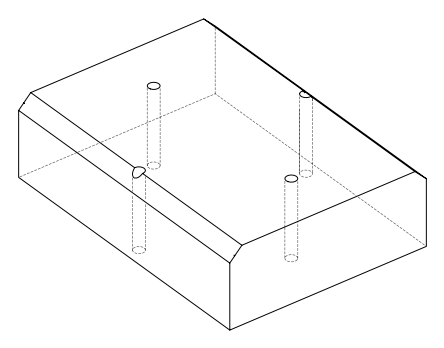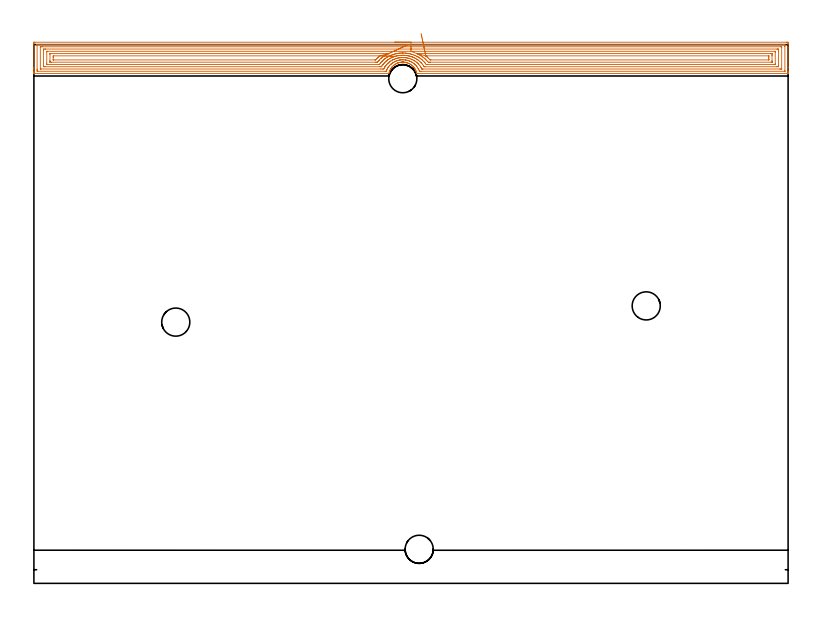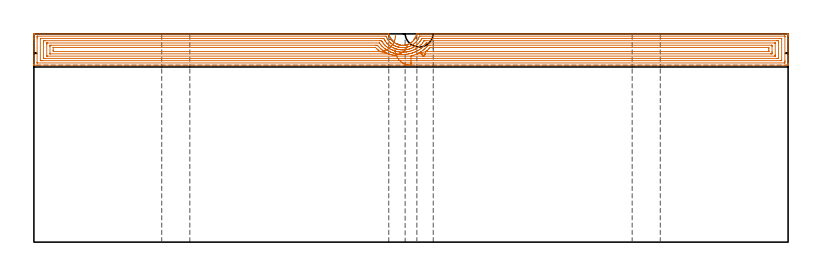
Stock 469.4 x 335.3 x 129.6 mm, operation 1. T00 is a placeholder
(PLAN: 18 operations, 13 tool changes, 61.9 min)
(1 AREA_MILL | FG_CHAMFER_SURFACE | UGT0205_001 | 26.7 min | 89250 mm3)
(2 AREA_MILL_1 | FG_CHAMFER_SURFACE_1 | UGT0205_001 | 30.14 min | 99591 mm3)
(3 SPOT_DRILL | STEP1HOLE | NXT0321_9005460120000 | 0.05 min | 127 mm3)
(4 SPOT_DRILL_1 | STEP1HOLE_1 | NXT0321_9005460120000 | 0.05 min | 181 mm3)
(5 SPOT_DRILL_2 | STEP1HOLE_2 | NXT0321_9005460120000 | 0.05 min | 147 mm3)
(6 SPOT_DRILL_3 | STEP1HOLE_3 | NXT0321_9005460120000 | 0.05 min | 169 mm3)
(7 DRILL_BLIND_HOLE_INTO_CENTER | STEP1HOLE | UGT0301_191 | 0.05 min | 272 mm3)
(8 GUN_DRILL_THROUGH_HOLE | STEP1HOLE | UGT0307_003 | 0.62 min | 4569 mm3)
(9 SPADE_DRILL_TO_ENLARGE_THROUGH_HOLE | STEP1HOLE | UGT0306_008 | 0.55 min | 25765 mm3)
(10 DRILL_BLIND_HOLE_INTO_CENTER_1 | STEP1HOLE_1 | UGT0301_191 | 0.05 min | 278 mm3)
(11 GUN_DRILL_THROUGH_HOLE_1 | STEP1HOLE_1 | UGT0307_003 | 0.62 min | 4574 mm3)
(12 SPADE_DRILL_TO_ENLARGE_THROUGH_HOLE_1 | STEP1HOLE_1 | UGT0306_008 | 0.55 min | 26068 mm3)
(13 DRILL_BLIND_HOLE_INTO_CENTER_2 | STEP1HOLE_2 | UGT0301_191 | 0.05 min | 269 mm3)
(14 GUN_DRILL_THROUGH_HOLE_2 | STEP1HOLE_2 | UGT0307_003 | 0.62 min | 4578 mm3)
(15 SPADE_DRILL_TO_ENLARGE_THROUGH_HOLE_2 | STEP1HOLE_2 | UGT0306_008 | 0.55 min | 25836 mm3)
(16 DRILL_BLIND_HOLE_INTO_CENTER_3 | STEP1HOLE_3 | UGT0301_191 | 0.05 min | 291 mm3)
(17 GUN_DRILL_THROUGH_HOLE_3 | STEP1HOLE_3 | UGT0307_003 | 0.62 min | 4544 mm3)
(18 SPADE_DRILL_TO_ENLARGE_THROUGH_HOLE_3 | STEP1HOLE_3 | UGT0306_008 | 0.55 min | 26082 mm3)
(TOOL UGT0205_001 | Chamfer Mill 20 x 3 x 45 deg. | D20 FL50 Z2)
(TOOL NXT0321_9005460120000 | NC Spot Drill, 142deg, 12mm, Carbide, Uncoated | D12 PA142 FL30 Z2)
(TOOL UGT0301_191 | Twist Drill 7.1 mm | D7.1 PA118 FL66 Z2)
(TOOL UGT0307_003 | Gun Drill 7 mm | D7 PA130 FL24 Z1)
(TOOL UGT0306_008 | Spade Drill 17.5mm | D17.5 PA132 FL10 Z2)
(OP 1 AREA_MILL)
G17 G21 G94 G90
T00 M6
G54
G17 G0 G90 X224.7 Y336.8 S1061 M3
G43 Z139.6 H0
Z120.1
G94 G1 X224.738 Z119.228 F250.
X224.852 Z118.364
X225.041 Z117.512
X225.303 Z116.68
X225.637 Z115.874
X226.04 Z115.1
X226.508 Z114.364
X227.04 Z113.672
X227.629 Z113.029
X228.272 Z112.44
X228.964 Z111.908
X229.7 Z111.44
X230.474 Z111.037
X231.28 Z110.703
X232.112 Z110.441
X232.964 Z110.252
X233.828 Z110.138
X234.7 Z110.1
X468.299
X468.781 Y336.799 Z110.101
X469.257 Y336.795 Z110.103
X469.391 Y336.792 Z110.106
X469.395 Y336.324 Z110.574
X469.4 Y335.712 Z111.186
Y321.038 Z125.857
Y318.659 Z128.236
Y317.977 Z128.922
Y317.668 Z129.232
X469.393 Y317.313 Z129.578
X469.391 Y317.303 Z129.588
X469.229 Y317.3 Z129.6
X239.167
X238.285 Y317.307 Z129.593
X238.274 Y317.35 Z129.549
X238.188 Y317.717 Z129.179
X238.091 Y318.077 Z128.822
X238.045 Y318.218 Z128.681
X237.947 Y318.519 Z128.38
X237.827 Y318.834 Z128.065
X237.781 Y318.956 Z127.943
X237.589 Y319.387 Z127.509
X237.512 Y319.543 Z127.353
X237.368 Y319.835 Z127.064
X237.277 Y319.984 Z126.911
X237.197 Y320.12 Z126.779
X237.102 Y320.279 Z126.62
X236.813 Y320.715 Z126.185
X236.487 Y321.152 Z125.747
X236.355 Y321.309 Z125.587
X236.3 Y321.375 Z125.522
X236.257 Y321.423 Z125.475
X236.104 Y321.593 Z125.305
X235.593 Y322.105 Z124.793
X235.496 Y322.192 Z124.705
X235.385 Y322.292 Z124.607
X235.17 Y322.472 Z124.426
X234.7 Y322.824 Z124.074
X234.286 Y323.096 Z123.802
X234.253 Y323.116 Z123.782
X233.865 Y323.352 Z123.548
X233.807 Y323.384 Z123.515
X233.721 Y323.427 Z123.473
X233.363 Y323.6 Z123.296
X232.913 Y323.798 Z123.1
X232.599 Y323.915 Z122.985
X232.469 Y323.963 Z122.937
X232.021 Y324.107 Z122.793
X232.02 Y324.108 Z122.792
X231.985 Y324.117 Z122.783
X231.785 Y324.172 Z122.727
X231.573 Y324.223 Z122.673
X231.547 Y324.23 Z122.667
X231.426 Y324.253 Z122.645
X231.245 Y324.288 Z122.611
X231.128 Y324.309 Z122.587
X230.869 Y324.348 Z122.549
X230.682 Y324.376 Z122.521
X230.235 Y324.418 Z122.474
X230.106 Y324.426 Z122.469
X229.965 Y324.43 Z122.458
X229.922 Y324.432 Z122.455
X229.788 Y324.439 Z122.45
X229.428 Y324.437 Z122.449
X229.341 Z122.453
X229.339
X229.315 Z122.459
X229.291 Y324.436 Z122.461
X229.126 Y324.424 Z122.465
X228.895 Y324.414 Z122.483
X228.841 Y324.408 Z122.489
X228.448 Y324.366 Z122.529
X228.09 Y324.312 Z122.586
X228.05 Y324.306 Z122.592
X227.653 Y324.23 Z122.668
X227.555 Y324.206 Z122.691
X227.46 Y324.18 Z122.718
X227.255 Y324.121 Z122.773
X227.107 Y324.081 Z122.815
X227.069 Y324.069 Z122.827
X226.957 Y324.033 Z122.862
X226.874 Y324.008 Z122.89
X226.659 Y323.938 Z122.959
X226.482 Y323.871 Z123.028
X226.213 Y323.767 Z123.131
X226.147 Y323.738 Z123.16
X225.769 Y323.571 Z123.326
X225.665 Y323.517 Z123.38
X225.34 Y323.351 Z123.547
X224.891 Y323.085 Z123.815
X224.872 Y323.073 Z123.827
X224.446 Y322.783 Z124.116
X224.026 Y322.472 Z124.426
X223.983 Y322.436 Z124.462
X223.529 Y322.023 Z124.875
X223.252 Y321.751 Z125.146
X223.09 Y321.594 Z125.306
X222.958 Y321.436 Z125.464
X222.854 Y321.309 Z125.587
X222.788 Y321.231 Z125.667
X222.728 Y321.159 Z125.739
X222.502 Y320.867 Z126.032
X222.385 Y320.715 Z126.185
X222.197 Y320.443 Z126.457
X221.841 Y319.835 Z127.064
X221.616 Y319.398 Z127.5
X221.483 Y319.101 Z127.796
X221.418 Y318.956 Z127.942
X221.304 Y318.674 Z128.226
X221.114 Y318.077 Z128.822
X220.906 Y317.305 Z129.593
X220.852 Y317.3 Z129.6
X0.173
X0.037 Y317.303 Z129.589
X0.026 Y317.311 Z129.581
X0.016 Y317.358 Z129.534
X0.006 Y317.656 Z129.243
X0.005 Y317.999 Z128.901
Y318.659 Z128.236
Y319.874 Z127.023
Y320.426 Z126.469
Y321.034 Z125.862
X0. Y336.053 Z110.845
X0.003 Y336.324 Z110.574
X0.009 Y336.792 Z110.106
X0.143 Y336.795 Z110.103
X0.619 Y336.8 Z110.1
X234.7
Y335.386 Z111.514
X466.994 Y335.385 Z111.515
X467.05
X467.379 Y335.379 Z111.521
X467.39 Y335.272 Z111.628
X467.397 Y335.042 Z111.858
X467.399 Y334.557 Z112.343
X467.4 Y334.156 Z112.744
X467.399 Y319.142 Z127.758
X467.392 Y318.74 Z128.16
X467.39 Y318.72 Z128.18
X467.385 Y318.718 Z128.182
X467.36 Y318.716 Z128.184
X467.308 Y318.715 Z128.185
X467.203 Y318.714 Z128.186
X240.898
X240.061 Y318.72 Z128.18
X239.998 Y318.721 Z128.179
X239.929 Y318.765 Z128.135
X239.904 Y318.814 Z128.086
X239.606 Y319.543 Z127.357
X239.212 Y320.382 Z126.518
X239.186 Y320.426 Z126.474
X239.167 Y320.457 Z126.443
X238.617 Y321.309 Z125.591
X238.274 Y321.775 Z125.125
X237.925 Y322.192 Z124.708
X237.38 Y322.756 Z124.144
X237.047 Y323.076 Z123.824
X236.746 Y323.334 Z123.566
X236.487 Y323.537 Z123.363
X235.899 Y323.959 Z122.941
X235.593 Y324.158 Z122.742
X235.165 Y324.418 Z122.482
X234.7 Y324.659 Z122.241
X234.312 Y324.842 Z122.058
X233.807 Y325.056 Z121.844
X233.457 Y325.188 Z121.712
X232.913 Y325.366 Z121.534
X232.176 Y325.57 Z121.33
X232.088 Y325.591 Z121.309
X232.02 Y325.604 Z121.296
X231.332 Y325.725 Z121.175
X231.126 Y325.755 Z121.145
X231.091 Y325.76 Z121.14
X230.233 Y325.833 Z121.067
X230.116 Y325.841 Z121.059
X229.718 Y325.852 Z121.048
X229.339 Y325.85 Z121.05
X229.217 Y325.847 Z121.053
X228.446 Y325.794 Z121.106
X228.382 Y325.788 Z121.112
X227.864 Y325.725 Z121.175
X227.596 Y325.682 Z121.218
X227.553 Y325.674 Z121.226
X226.858 Y325.528 Z121.372
X226.801 Y325.515 Z121.385
X226.736 Y325.498 Z121.402
X226.659 Y325.476 Z121.424
X226.168 Y325.327 Z121.573
X225.766 Y325.197 Z121.703
X225.506 Y325.098 Z121.802
X224.872 Y324.843 Z122.057
X224.869 Y324.842 Z122.058
X224.278 Y324.546 Z122.354
X223.979 Y324.382 Z122.518
X223.712 Y324.222 Z122.678
X223.294 Y323.959 Z122.941
X223.169 Y323.876 Z123.024
X223.138 Y323.855 Z123.045
X223.085 Y323.818 Z123.082
X222.658 Y323.498 Z123.402
X222.494 Y323.371 Z123.529
X222.192 Y323.111 Z123.789
X222.173 Y323.094 Z123.806
X222.153 Y323.076 Z123.824
X221.722 Y322.657 Z124.243
X221.298 Y322.228 Z124.672
X221.282 Y322.209 Z124.691
X221.268 Y322.192 Z124.708
X220.888 Y321.714 Z125.186
X220.577 Y321.309 Z125.591
X220.505 Y321.211 Z125.689
X220.405 Y321.065 Z125.835
X220.167 Y320.662 Z126.238
X220.033 Y320.426 Z126.474
X219.853 Y320.088 Z126.812
X219.585 Y319.543 Z127.357
X219.561 Y319.494 Z127.406
X219.512 Y319.383 Z127.517
X219.305 Y318.864 Z128.036
X219.239 Y318.721 Z128.179
X218.563 Y318.714 Z128.186
X2.406 Y318.715 Z128.185
X2.35
X2.022 Y318.721 Z128.179
X2.015 Y318.827 Z128.073
X2.008 Y319.053 Z127.847
X2.006 Y319.543 Z127.357
X2.005 Y319.939 Z126.961
X2.002 Y334.957 Z111.943
X2.008 Y335.359 Z111.541
X2.01 Y335.38 Z111.52
X2.015 Y335.382 Z111.518
X2.04 Y335.384 Z111.516
X2.092 Y335.385 Z111.515
X2.197 Y335.386 Z111.514
X234.7
Y333.972 Z112.928
X464.907 Y333.971 Z112.929
X465.207 Y333.969 Z112.931
X465.307 Y333.968 Z112.932
X465.378 Y333.965 Z112.935
X465.39 Y333.865 Z113.035
X465.396 Y333.674 Z113.226
X465.399 Y333.484 Z113.416
Y320.426 Z126.474
X465.398 Y320.237 Z126.663
X465.391 Y320.172 Z126.728
X465.386 Y320.135 Z126.765
X465.357 Y320.134 Z126.766
X465.207 Y320.131 Z126.769
X464.614 Y320.129 Z126.771
X464.314
X242.148
X241.848 Y320.13 Z126.77
X241.547 Y320.134 Z126.766
X241.467 Y320.135 Z126.765
X241.434 Y320.178 Z126.722
X241.382 Y320.272 Z126.628
X241.301 Y320.426 Z126.474
X240.954 Y321.086 Z125.814
X240.817 Y321.309 Z125.591
X240.591 Y321.668 Z125.232
X240.221 Y322.192 Z124.708
X240.061 Y322.41 Z124.49
X239.494 Y323.076 Z123.824
X239.167 Y323.414 Z123.486
X238.609 Y323.959 Z122.941
X238.274 Y324.247 Z122.653
X237.937 Y324.511 Z122.389
X237.487 Y324.842 Z122.058
X237.38 Y324.918 Z121.982
X237.134 Y325.085 Z121.815
X236.487 Y325.48 Z121.42
X236.026 Y325.725 Z121.175
X235.593 Y325.937 Z120.963
X235.193 Y326.121 Z120.779
X234.7 Y326.322 Z120.578
X233.899 Y326.608 Z120.292
X233.807 Y326.639 Z120.261
X233.761 Y326.653 Z120.247
X232.913 Y326.881 Z120.019
X232.556 Y326.961 Z119.939
X232.02 Y327.055 Z119.845
X231.48 Y327.142 Z119.758
X231.126 Y327.177 Z119.723
X230.492 Y327.235 Z119.665
X230.233 Y327.251 Z119.649
X229.569 Y327.265 Z119.635
X229.339 Y327.264 Z119.636
X228.709 Y327.231 Z119.669
X228.446 Y327.212 Z119.688
X227.89 Y327.158 Z119.742
X227.553 Y327.116 Z119.784
X227.107 Y327.048 Z119.852
X226.659 Y326.958 Z119.942
X226.367 Y326.897 Z120.003
X225.766 Y326.742 Z120.158
X225.66 Y326.713 Z120.187
X225.303 Y326.608 Z120.292
X224.98 Y326.502 Z120.398
X224.872 Y326.463 Z120.437
X224.338 Y326.253 Z120.647
X223.979 Y326.104 Z120.796
X223.713 Y325.988 Z120.912
X223.157 Y325.725 Z121.175
X223.109 Y325.701 Z121.199
X223.085 Y325.688 Z121.212
X222.545 Y325.376 Z121.524
X222.192 Y325.156 Z121.744
X221.716 Y324.842 Z122.058
X221.472 Y324.67 Z122.23
X221.298 Y324.542 Z122.358
X220.968 Y324.285 Z122.615
X220.595 Y323.959 Z122.941
X220.496 Y323.869 Z123.031
X220.405 Y323.783 Z123.117
X220.046 Y323.43 Z123.47
X219.699 Y323.076 Z123.824
X219.609 Y322.979 Z123.921
X219.512 Y322.867 Z124.033
X219.21 Y322.49 Z124.41
X218.977 Y322.192 Z124.708
X218.825 Y321.988 Z124.912
X218.618 Y321.699 Z125.201
X218.468 Y321.457 Z125.443
X218.381 Y321.309 Z125.591
X218.145 Y320.894 Z126.006
X217.893 Y320.426 Z126.474
X217.833 Y320.319 Z126.581
X217.725 Y320.135 Z126.765
X217.13 Y320.13 Z126.77
X215.938 Y320.128 Z126.772
X4.493 Y320.129 Z126.771
X4.193 Y320.13 Z126.77
X4.093 Y320.132 Z126.768
X4.022 Y320.135 Z126.765
X4.015 Y320.24 Z126.66
X4.009 Y320.426 Z126.474
X4.005 Y320.611 Z126.289
X4.002 Y333.674 Z113.226
X4.003 Y333.862 Z113.038
X4.009 Y333.927 Z112.973
X4.014 Y333.965 Z112.935
X4.043 Y333.966 Z112.934
X4.193 Y333.969 Z112.931
X4.786 Y333.971 Z112.929
X5.086 Y333.972 Z112.928
X234.7
Y332.557 Z114.343
X462.527
X462.765 Y332.556 Z114.344
X463.275 Y332.55 Z114.35
X463.39 Y332.544 Z114.356
X463.394 Y332.343 Z114.557
X463.4 Y331.928 Z114.972
Y322.192 Z124.708
X463.394 Y321.761 Z125.139
X463.39 Y321.552 Z125.348
X463.178 Y321.548 Z125.352
X462.527 Y321.544 Z125.356
X462.29 Y321.543 Z125.357
X243.398
X243.07 Y321.545 Z125.355
X242.906 Y321.548 Z125.352
X242.871 Y321.549 Z125.351
X242.821 Y321.619 Z125.281
X242.741 Y321.735 Z125.165
X242.44 Y322.192 Z124.708
X241.848 Y323.059 Z123.841
X241.835 Y323.076 Z123.824
X241.798 Y323.124 Z123.776
X241.063 Y323.959 Z122.941
X240.954 Y324.076 Z122.824
X240.171 Y324.842 Z122.058
X240.061 Y324.941 Z121.959
X239.448 Y325.447 Z121.453
X239.167 Y325.652 Z121.248
X239.063 Y325.725 Z121.175
X238.596 Y326.045 Z120.855
X238.274 Y326.252 Z120.648
X237.693 Y326.608 Z120.292
X237.38 Y326.776 Z120.124
X237.021 Y326.963 Z119.937
X236.487 Y327.211 Z119.689
X235.841 Y327.492 Z119.408
X235.593 Y327.589 Z119.311
X235.434 Y327.649 Z119.251
X234.7 Y327.898 Z119.002
X234.113 Y328.072 Z118.828
X233.807 Y328.153 Z118.747
X233.416 Y328.252 Z118.648
X232.928 Y328.36 Z118.54
X232.913 Y328.363 Z118.537
X232.844 Y328.375 Z118.525
X232.02 Y328.507 Z118.393
X231.862 Y328.53 Z118.37
X231.126 Y328.604 Z118.296
X230.872 Y328.627 Z118.273
X230.233 Y328.666 Z118.234
X229.932 Y328.672 Z118.228
X229.339 Y328.678 Z118.222
X229.044 Y328.667 Z118.233
X228.446 Y328.634 Z118.266
X228.202 Y328.616 Z118.284
X227.553 Y328.552 Z118.348
X227.392 Y328.534 Z118.366
X226.659 Y328.431 Z118.469
X226.61 Y328.423 Z118.477
X226.358 Y328.375 Z118.525
X225.87 Y328.272 Z118.628
X225.766 Y328.247 Z118.653
X225.161 Y328.089 Z118.811
X224.872 Y328.009 Z118.891
X224.471 Y327.889 Z119.011
X223.979 Y327.728 Z119.172
X223.805 Y327.663 Z119.237
X223.356 Y327.492 Z119.408
X223.165 Y327.413 Z119.487
X223.085 Y327.379 Z119.521
X222.549 Y327.138 Z119.762
X222.192 Y326.966 Z119.934
X221.951 Y326.847 Z120.053
X221.509 Y326.608 Z120.292
X221.375 Y326.533 Z120.367
X221.298 Y326.487 Z120.413
X220.828 Y326.19 Z120.71
X220.405 Y325.917 Z120.983
X220.291 Y325.838 Z121.062
X220.132 Y325.725 Z121.175
X219.779 Y325.461 Z121.439
X219.512 Y325.255 Z121.645
X219.287 Y325.064 Z121.836
X219.036 Y324.842 Z122.058
X218.82 Y324.643 Z122.257
X218.618 Y324.452 Z122.448
X218.37 Y324.204 Z122.696
X218.132 Y323.959 Z122.941
X217.937 Y323.749 Z123.151
X217.725 Y323.506 Z123.394
X217.531 Y323.267 Z123.633
X217.38 Y323.076 Z123.824
X217.146 Y322.765 Z124.135
X216.831 Y322.339 Z124.561
X216.773 Y322.25 Z124.65
X216.737 Y322.192 Z124.708
X216.438 Y321.698 Z125.202
X216.379 Y321.605 Z125.295
X216.342 Y321.55 Z125.35
X216.266 Y321.548 Z125.352
X215.938 Y321.544 Z125.356
X215.701 Y321.543 Z125.357
X215.044
X6.873
X6.635 Y321.544 Z125.356
X6.126 Y321.55 Z125.35
X6.014 Y321.56 Z125.34
X6.004 Y322.192 Z124.708
X6.002 Y331.908 Z114.992
X6.008 Y332.339 Z114.561
X6.011 Y332.547 Z114.353
X6.222 Y332.551 Z114.349
X6.873 Y332.556 Z114.344
X7.11 Y332.557 Z114.343
X234.7
Y331.143 Z115.757
X460.86
X461.1 Y331.141 Z115.759
X461.259 Y331.139 Z115.761
X461.38 Y331.136 Z115.764
X461.39 Y331.116 Z115.784
X461.392 Y331.025 Z115.875
X461.399 Y330.372 Z116.528
X461.4 Y323.306 Z123.594
X461.397 Y323.076 Z123.824
X461.393 Y322.994 Z123.906
X461.391 Y322.977 Z123.923
X461.375 Y322.964 Z123.936
X460.86 Y322.957 Z123.943
X244.528 Y322.958 Z123.942
X244.408 Y322.959 Z123.941
X244.173 Y322.964 Z123.936
X244.077 Y323.076 Z123.824
X243.634 Y323.681 Z123.219
X243.409 Y323.959 Z122.941
X242.741 Y324.733 Z122.167
X242.636 Y324.842 Z122.058
X241.848 Y325.621 Z121.279
X241.733 Y325.725 Z121.175
X240.954 Y326.368 Z120.532
X240.629 Y326.608 Z120.292
X240.061 Y327.01 Z119.89
X239.314 Y327.492 Z119.408
X239.167 Y327.583 Z119.317
X238.932 Y327.724 Z119.176
X238.274 Y328.063 Z118.837
X237.63 Y328.375 Z118.525
X237.38 Y328.487 Z118.413
X237.177 Y328.576 Z118.324
X236.487 Y328.853 Z118.047
X235.732 Y329.122 Z117.778
X235.593 Y329.167 Z117.733
X235.301 Y329.258 Z117.642
X234.7 Y329.427 Z117.473
X234.465 Y329.49 Z117.41
X233.807 Y329.644 Z117.256
X233.317 Y329.742 Z117.158
X232.913 Y329.811 Z117.089
X232.245 Y329.918 Z116.982
X232.02 Y329.944 Z116.956
X231.246 Y330.023 Z116.877
X231.126 Y330.032 Z116.868
X230.291 Y330.084 Z116.816
X230.233 Y330.086 Z116.814
X229.384 Y330.097 Z116.803
X229.339 Y330.096 Z116.804
X228.527 Y330.062 Z116.838
X228.446 Y330.057 Z116.843
X227.699 Y329.997 Z116.903
X227.553 Y329.982 Z116.918
X226.899 Y329.904 Z116.996
X226.659 Y329.871 Z117.029
X226.121 Y329.79 Z117.11
X225.766 Y329.719 Z117.181
X225.38 Y329.64 Z117.26
X224.872 Y329.521 Z117.379
X224.661 Y329.467 Z117.433
X223.979 Y329.284 Z117.616
X223.958 Y329.278 Z117.622
X223.891 Y329.258 Z117.642
X223.285 Y329.06 Z117.84
X223.085 Y328.993 Z117.907
X222.635 Y328.82 Z118.08
X222.192 Y328.645 Z118.255
X222. Y328.565 Z118.335
X221.561 Y328.375 Z118.525
X221.382 Y328.292 Z118.608
X221.298 Y328.253 Z118.647
X220.787 Y327.997 Z118.903
X220.405 Y327.79 Z119.11
X220.213 Y327.682 Z119.218
X219.885 Y327.492 Z119.408
X219.655 Y327.35 Z119.55
X219.512 Y327.259 Z119.641
X219.119 Y326.997 Z119.903
X218.618 Y326.655 Z120.245
X218.591 Y326.635 Z120.265
X218.555 Y326.608 Z120.292
X218.088 Y326.249 Z120.651
X217.725 Y325.951 Z120.949
X217.604 Y325.845 Z121.055
X217.473 Y325.725 Z121.175
X216.831 Y325.118 Z121.782
X216.692 Y324.979 Z121.921
X216.56 Y324.842 Z122.058
X216.262 Y324.522 Z122.378
X215.938 Y324.148 Z122.752
X215.852 Y324.043 Z122.857
X215.785 Y323.959 Z122.941
X215.467 Y323.541 Z123.359
X215.044 Y322.981 Z123.919
X215.023 Y322.963 Z123.937
X215.013 Y322.961 Z123.939
X214.984 Y322.958 Z123.942
X214.925 Y322.957 Z123.943
X8.54
X8.3 Y322.959 Z123.941
X8.14 Y322.961 Z123.939
X8.02 Y322.964 Z123.936
X8.014 Y322.984 Z123.916
X8.011 Y323.076 Z123.824
X8.004 Y323.724 Z123.176
X8.003 Y330.791 Z116.109
X8.008 Y331.025 Z115.875
X8.012 Y331.105 Z115.795
X8.027 Y331.136 Z115.764
X8.54 Y331.143 Z115.757
X234.7
X238.392 Y329.723 Z117.177
X238.477 Y329.725 Z117.175
X238.595 Y329.728 Z117.172
X238.691 Y329.729 Z117.171
X238.923
X458.477
X458.953 Y329.727 Z117.173
X459.375 Y329.724 Z117.176
X459.39 Y329.721 Z117.179
X459.396 Y329.703 Z117.197
X459.399 Y329.258 Z117.642
X459.4 Y328.816 Z118.084
Y328.375 Z118.525
Y325.283 Z121.617
X459.398 Y324.842 Z122.058
X459.395 Y324.405 Z122.495
X459.39 Y324.378 Z122.522
X459.369 Y324.376 Z122.524
X459.31 Y324.373 Z122.527
X459.191 Y324.372 Z122.528
X458.953 Y324.371 Z122.529
X246.791
X246.315 Y324.372 Z122.528
X245.895 Y324.374 Z122.526
X245.421 Y324.378 Z122.522
X245.006 Y324.842 Z122.058
X244.528 Y325.375 Z121.525
X244.197 Y325.725 Z121.175
X243.634 Y326.284 Z120.616
X243.295 Y326.608 Z120.292
X242.741 Y327.067 Z119.833
X242.202 Y327.492 Z119.408
X241.848 Y327.747 Z119.153
X241.014 Y328.316 Z118.584
X240.954 Y328.354 Z118.546
X240.921 Y328.375 Z118.525
X240.387 Y328.699 Z118.201
X240.061 Y328.887 Z118.013
X239.353 Y329.258 Z117.642
X239.167 Y329.351 Z117.549
X238.984 Y329.44 Z117.46
X238.392 Y329.723 Z117.177
X243.881 Y328.308 Z118.592
X243.89 Y328.31 Z118.59
X243.98 Y328.313 Z118.587
X244.589 Y328.315 Z118.585
X457.228 Y328.314 Z118.586
X457.357 Y328.309 Z118.591
X457.384 Y328.308 Z118.592
X457.39 Y328.294 Z118.606
X457.396 Y328.271 Z118.629
X457.398 Y328.246 Z118.654
X457.4 Y328.144 Z118.756
Y327.492 Z119.408
Y326.377 Z120.523
X457.399 Y326.146 Z120.754
X457.398 Y325.992 Z120.908
X457.394 Y325.869 Z121.031
X457.39 Y325.792 Z121.108
X457.105 Y325.786 Z121.114
X247.147
X246.731 Y325.792 Z121.108
X246.526 Y325.8 Z121.1
X246.315 Y326.027 Z120.873
X245.762 Y326.608 Z120.292
X245.421 Y326.949 Z119.951
X244.857 Y327.492 Z119.408
X244.528 Y327.768 Z119.132
X243.915 Y328.274 Z118.626
X243.882 Y328.305 Z118.595
X243.881 Y328.308 Z118.592
X243.749 Y328.944 Z118.01
X243.607 Y329.627 Z117.486
X243.456 Y330.352 Z117.025
X243.298 Y331.114 Z116.63
X243.133 Y331.906 Z116.305
X242.964 Y332.723 Z116.051
X242.79 Y333.559 Z115.872
X242.614 Y334.407 Z115.767
X242.436 Y335.261 Z115.738
X242.259 Y336.114 Z115.785
X242.083 Y336.959 Z115.908
X241.91 Y337.791 Z116.106
X241.742 Y338.603 Z116.377
X241.578 Y339.389 Z116.72
X241.422 Y340.142 Z117.131
X241.273 Y340.858 Z117.607
X241.134 Y341.53 Z118.145
X241.004 Y342.153 Z118.742
G0 X232.707 Y335.226 Z122.521
G1 X232.368 Y335.069 Z121.732
X231.969 Y334.885 Z120.978
X231.512 Y334.673 Z120.266
X231. Y334.436 Z119.601
X230.437 Y334.175 Z118.987
X229.828 Y333.894 Z118.43
X229.178 Y333.592 Z117.933
X228.49 Y333.274 Z117.501
X227.771 Y332.941 Z117.136
X227.026 Y332.596 Z116.842
X226.26 Y332.242 Z116.62
X225.479 Y331.88 Z116.473
X224.69 Y331.515 Z116.401
X223.899 Y331.149 Z116.406
X223.111 Y330.784 Z116.486
X222.332 Y330.423 Z116.642
X221.568 Y330.07 Z116.872
X220.825 Y329.726 Z117.174
X220.518 Y329.583 Z117.317
X220.405 Y329.531 Z117.369
X220.219 Y329.442 Z117.458
X219.836 Y329.258 Z117.642
X219.621 Y329.149 Z117.751
X219.512 Y329.092 Z117.808
X219.049 Y328.832 Z118.068
X218.618 Y328.586 Z118.314
X218.486 Y328.506 Z118.394
X218.275 Y328.375 Z118.525
X217.943 Y328.159 Z118.741
X217.725 Y328.014 Z118.886
X217.415 Y327.797 Z119.103
X216.986 Y327.492 Z119.408
X216.897 Y327.426 Z119.474
X216.831 Y327.376 Z119.524
X216.404 Y327.031 Z119.869
X215.938 Y326.638 Z120.262
X215.922 Y326.624 Z120.276
X215.044 Y325.785 Z121.115
X215.015 Y325.755 Z121.145
X214.987 Y325.725 Z121.175
X214.587 Y325.295 Z121.605
X214.151 Y324.79 Z122.11
X213.888 Y324.47 Z122.43
X213.822 Y324.39 Z122.51
X213.727 Y324.377 Z122.523
X213.258 Y324.374 Z122.526
X212.782 Y324.372 Z122.528
X10.923 Y324.371 Z122.529
X10.447 Y324.373 Z122.527
X10.025 Y324.376 Z122.524
X10.014 Y324.378 Z122.522
X10.007 Y324.393 Z122.507
X10.005 Y324.842 Z122.058
X10.003 Y325.281 Z121.619
X10.004 Y329.258 Z117.642
X10.007 Y329.693 Z117.207
X10.012 Y329.721 Z117.179
X10.032 Y329.723 Z117.177
X10.09 Y329.726 Z117.174
X10.209 Y329.728 Z117.172
X220.405 Y329.729 Z117.171
X220.824 Y329.727 Z117.173
X220.825 Y329.726 Z117.174
X215.294 Y328.308 Z118.592
X215.285 Y328.288 Z118.612
X215.204 Y328.217 Z118.683
X215.141 Y328.164 Z118.736
X215.044 Y328.085 Z118.815
X214.721 Y327.812 Z119.088
X214.348 Y327.492 Z119.408
X214.245 Y327.399 Z119.501
X214.151 Y327.312 Z119.588
X213.79 Y326.965 Z119.935
X213.421 Y326.608 Z120.292
X213.34 Y326.527 Z120.373
X213.258 Y326.442 Z120.458
X212.665 Y325.805 Z121.095
X212.571 Y325.792 Z121.108
X212.364 Y325.787 Z121.113
X212.303 Y325.786 Z121.114
X12.173
X12.044 Y325.79 Z121.11
X12.018 Y325.792 Z121.108
X12.011 Y325.806 Z121.094
X12.006 Y325.829 Z121.071
X12.004 Y325.853 Z121.047
X12.003 Y327.492 Z119.408
X12.004 Y327.719 Z119.181
X12.013 Y327.949 Z118.951
X12.035 Y328.308 Z118.592
X12.234 Y328.313 Z118.587
X12.295 Y328.314 Z118.586
X215.044
X215.106 Y328.313 Z118.587
X215.294 Y328.308 Z118.592
X216.164 Y328.283 Z118.655
X217.025 Y328.258 Z118.794
X217.87 Y328.233 Z119.008
X218.694 Y328.209 Z119.294
X219.49 Y328.186 Z119.651
X220.251 Y328.164 Z120.076
X220.973 Y328.143 Z120.566
X221.649 Y328.124 Z121.117
X222.274 Y328.106 Z121.725
X222.845 Y328.089 Z122.385
X223.355 Y328.074 Z123.092
X223.802 Y328.061 Z123.841
X224.182 Y328.05 Z124.626
X224.493 Y328.041 Z125.441
X224.731 Y328.034 Z126.281
X224.895 Y328.03 Z127.137
X224.983 Y328.027 Z128.005
X224.996 Z128.877
G0 Z139.6
M5
M2
